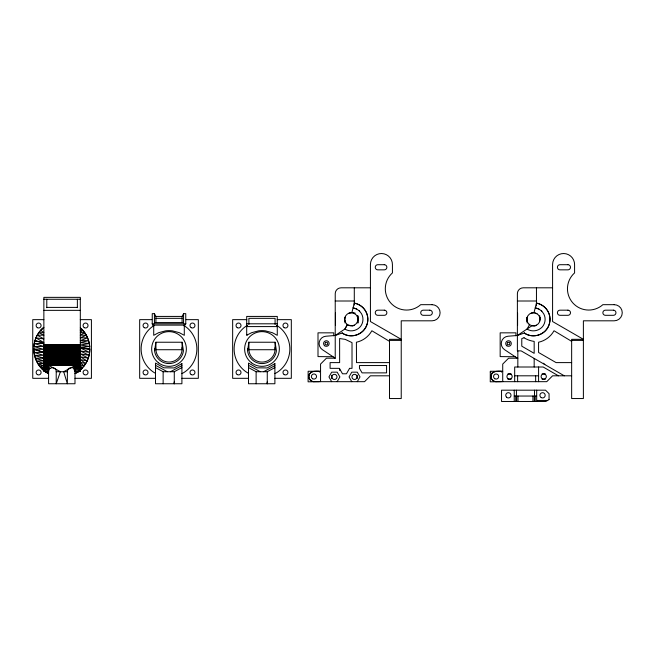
<?xml version="1.0" encoding="UTF-8"?>
<svg xmlns="http://www.w3.org/2000/svg" width="655" height="655" viewBox="0 0 655 655"><rect width="100%" height="100%" fill="white"/><g stroke="black" fill="none" stroke-linecap="round" stroke-linejoin="round"><path stroke-width="0.98" d="M70.462 368.061L63.699 371.721L67.367 383.748L67.367 371.721C67.35 366.276 72.23 368.364 74.989 367.594L74.989 383.748L48.593 383.748L48.593 365.171L74.989 365.203L74.989 369.314L80.311 369.42C93.207 359.644 92.633 337.964 80.311 327.844M182.09 347.518L182.033 350.63A13.141 13.141 0 0 1 155.972 350.63L155.915 342.238L182.09 342.238L183.449 350.81A14.557 14.557 0 0 1 154.555 350.81L155.915 342.238M275.084 347.518L275.026 350.63A13.141 13.141 0 0 1 248.957 350.63L248.9 342.238L275.084 342.238L276.435 350.81A14.557 14.557 0 0 1 247.541 350.81L248.9 342.238M357.892 316.422L357.9 323.038M539.638 321.597L540.048 317.348M345.005 322.964L345.013 321.294M527.169 322.964L527.169 321.294M357.597 317.405L357.605 315.644M501.542 372.138L501.542 371.262L490.3 371.262L490.251 381.824L501.542 381.677M539.753 317.405L539.761 315.644M42.829 328.212A28.05 28.05 0 0 0 33.847 346.47L43.86 346.47L34.257 343.531L43.86 343.531L34.977 340.641L43.86 342.639L36 337.849L43.86 338.913L37.31 335.18L43.86 335.18L38.899 332.666L43.86 332.666L40.741 330.333L43.86 327.361C28.607 338.913 31.399 365.564 48.593 373.628A28.05 28.05 0 0 1 33.749 349.442L43.86 352.415L33.962 352.415L43.86 355.337L34.494 355.337L43.86 358.195M53.661 368.077L60.391 371.721L56.215 383.748L56.215 371.721C56.838 366.423 47.971 366.423 48.593 371.721M74.989 371.721L73.712 368.56M344.735 318.698L345.111 317.045M370.427 287.807L341.091 287.807A5.87 5.87 0 0 0 335.229 293.677L335.229 358.211L322.358 349.647A7.336 7.336 0 0 1 325.838 336.236L335.229 335.475L342.131 333.018C350.458 338.946 363.222 334.934 366.685 325.363A16.17 16.17 0 0 0 365.883 311.575C363.525 307.17 359.169 304.084 354.29 303.101L351.833 312.738L348.984 313.139M517.385 358.211L504.522 349.647A7.336 7.336 0 0 1 507.993 336.236L517.385 335.475L524.287 333.018C532.613 338.946 545.378 334.934 548.841 325.363A16.17 16.17 0 0 0 548.038 311.575C545.681 307.17 541.325 304.084 536.453 303.101L533.989 312.738L531.148 313.139M346.945 324.282L348.075 325.085A6.607 6.607 0 0 0 357.483 321.597L357.884 319.198L357.401 316.823M527.275 317.045L527.234 321.49M335.434 313.008L335.434 325.551M517.589 313.008L517.589 325.551M342.213 332.814L342.131 333.018A16.498 16.498 0 0 0 366.636 325.551A16.498 16.498 0 0 0 354.29 303.101M524.368 332.814L524.287 333.018A16.498 16.498 0 0 0 548.8 325.551A16.498 16.498 0 0 0 536.453 303.101M182.09 322.375L182.09 316.422L183.564 313.647L185.758 313.647L185.758 323.799L184.292 325.691M347.404 324.659L344.89 329.015L335.229 335.475M529.101 324.282L529.559 324.659L527.054 329.015C532.933 332.969 541.66 330.325 544.264 323.709A11.602 11.602 0 0 0 543.683 313.745L541.39 310.74L541.841 311.174L538.828 309.021L535.348 307.842L538.828 309.021M346.896 325.551L344.89 329.015C350.777 332.969 359.505 330.325 362.109 323.709A11.602 11.602 0 0 0 361.527 313.745L359.235 310.74L359.685 311.174L356.664 309.021L353.184 307.842L356.664 309.021M337.145 381.677L339.896 376.912L337.161 372.163L331.684 372.163L328.941 376.912L331.667 381.677M357.278 381.677L360.004 376.912L357.262 372.163L351.784 372.163L349.049 376.912L351.776 381.677M184.292 325.535L185.758 323.799L152.247 323.799L152.247 313.647L154.441 313.647L155.915 316.422L155.915 322.375M153.712 326.583L152.247 323.799L153.712 325.117L184.292 325.117L185.758 323.799M153.712 325.715L151.239 327.508A27.87 27.87 0 0 0 154.072 372.515L155.505 373.309M247.058 325.453L244.225 327.508A27.87 27.87 0 0 0 247.058 372.515L248.499 373.309M517.385 335.475L531.958 325.74M181.91 373.628L183.932 372.515A27.87 27.87 0 0 0 186.765 327.508L183.932 325.453M274.895 373.628L276.918 372.515A27.87 27.87 0 0 0 279.75 327.508L276.918 325.453M71.313 367.602L74.989 365.613M181.91 365.613L170.431 371.737M155.505 367.594L163.136 371.721L174.279 371.721L181.91 367.594M263.605 371.721L274.895 365.613M248.499 367.594L256.121 371.721L267.265 371.721L274.895 367.594M353.577 325.502L354.322 325.175M535.741 325.502L536.478 325.175M50.058 368.397L48.593 367.594L48.609 370.959L46.047 372.097L41.511 368.257L48.593 368.257M80.311 371.041L74.989 373.628A28.05 28.05 0 0 0 79.14 370.927L77.536 372.097L74.989 371.041L80.311 371.041L80.311 297.362L43.86 297.362L43.86 371.041L48.593 371.041M320.557 371.41C316.43 370.869 308.947 370.607 308.824 376.543C308.808 379.286 311.215 381.693 313.958 381.677L364.557 381.677L370.427 375.806L389.496 375.806M502.721 371.41C498.586 370.869 491.111 370.607 490.988 376.543C490.963 379.286 493.371 381.693 496.122 381.677L546.72 381.677L552.583 375.806L571.651 375.806M89.735 346.47L80.311 345.005L89.326 343.531L80.311 342.639L88.605 340.641L80.311 340.641L87.582 337.849L80.311 337.849L86.272 335.18L80.311 335.18L84.683 332.666L80.311 332.666L82.833 330.333L80.311 330.259L80.753 328.212A28.05 28.05 0 0 1 89.735 346.47L80.311 347.215L89.817 348.984L80.311 347.961L89.62 352.415L80.311 350.933L89.088 355.337L80.311 353.872L88.245 358.195L80.311 356.762L87.115 360.938L80.311 359.562L85.699 363.558L80.311 362.248L84.004 366.006L80.311 364.778L82.072 368.257L79.902 370.296A28.05 28.05 0 0 0 89.833 349.442L80.311 347.961M155.906 348.984L154.449 349.074L155.915 349.721L182.09 349.721L182.09 342.238M154.49 349.721L155.734 349.639M248.892 348.984L247.434 349.074L248.9 349.721L275.084 349.721L275.084 342.238M247.475 349.721L248.72 349.639M246.698 325.715L247.213 325.707M346.913 324.266A6.607 6.607 0 0 1 351.719 312.722L355.067 313.033M552.583 287.807L523.247 287.807A5.87 5.87 0 0 0 517.385 293.677L517.385 350.875L521.11 350.875L564.291 375.806M43.86 299.261L80.311 299.261M335.229 301.005L354.29 301.005M517.385 301.005L536.453 301.005M46.792 307.4L77.372 307.4M43.86 310.355L80.311 310.355M155.915 316.422L182.09 316.422M155.915 318.33L182.09 318.33M43.877 319.648L32.75 319.648L32.75 378.32L48.593 378.32M80.287 319.648L91.413 319.648L91.413 378.32L74.989 378.32M151.804 319.648L139.671 319.648L139.671 378.32L155.505 378.32M186.2 319.648L198.334 319.648L198.334 378.32L181.91 378.32M246.812 319.648L232.656 319.648L232.656 378.32L248.499 378.32M277.163 319.648L291.319 319.648L291.319 378.32L274.895 378.32M154.441 322.571L183.564 322.571M246.698 323.799L277.278 323.799M353.11 325.92L348.075 325.085M535.266 325.92L531.737 325.691L529.559 324.659M246.698 326.583L277.278 326.583M389.496 340.395L401.228 340.395M571.651 340.395L583.384 340.395M43.86 344.628L80.311 344.628M43.86 345.341L80.311 345.341M43.86 346.061L80.311 346.061M43.86 346.782L80.311 346.782M43.86 347.51L80.311 347.51M43.86 348.239L80.311 348.239M43.86 348.976L80.311 348.976M43.86 349.721L80.311 349.721M43.86 350.466L80.311 350.466M43.86 351.219L80.311 351.219M43.86 351.981L80.311 351.981M43.86 352.742L80.311 352.742M43.86 353.503L80.311 353.503M43.86 354.273L80.311 354.273M43.86 355.051L80.311 355.051M43.86 355.821L80.311 355.821M43.86 356.607L80.311 356.607M43.86 357.384L80.311 357.384M80.311 358.179L35.329 358.195L43.86 360.938L36.467 360.938L43.86 363.558L37.884 363.558L43.86 366.006M335.229 358.211L326.427 358.211L320.557 364.074L320.557 381.677M517.835 358.211L508.583 358.211L502.721 364.074L502.721 381.677M43.86 358.965L80.311 358.965M43.86 359.759L80.311 359.759M43.86 360.553L80.311 360.553M43.86 361.347L80.311 361.347M43.86 362.149L80.311 362.149M389.496 362.608L356.492 362.608L356.41 342.238A23.367 23.367 0 0 0 371.86 330.759L389.496 341.345M571.651 362.608L556.095 362.608L538.574 352.488L538.574 342.238A23.367 23.367 0 0 0 554.024 330.759L571.651 341.345M43.86 362.952L80.311 362.952M43.86 363.754L80.311 363.754M43.86 364.557L80.311 364.557M74.989 365.302L48.593 365.334L52.809 367.619M43.86 365.367L80.311 365.367M48.593 366.006L39.57 366.006L43.86 368.257M74.989 366.006L80.311 366.006M43.86 366.178L48.92 366.178M74.236 366.178L80.311 366.178M43.86 366.98L48.92 366.98M74.236 366.98L80.311 366.98M43.86 367.791L48.92 367.791M74.236 367.791L80.311 367.791M74.989 368.257L80.311 368.257M43.86 368.601L48.92 368.601M74.236 368.601L80.311 368.601M43.86 369.42L48.593 369.412M340.534 370.378L339.626 370.378L339.626 368.814M44.057 371.139L48.355 371.139M75.219 371.139L80.057 371.139M56.215 371.721L67.367 371.721M490.3 372.138L491.029 372.138M507.895 373.899L511.211 373.899M542.07 373.899L545.378 373.899M514.683 375.806L538.59 375.806M507.895 379.18L511.211 379.18M542.07 379.18L545.378 379.18M514.24 396.046L536.682 396.046M547.596 400.451L537.419 400.451L537.419 401.474M276.762 325.707L277.278 325.715M183.777 325.707L184.292 325.715M536.994 313.745L533.948 312.73A6.607 6.607 0 0 0 529.076 324.266M33.847 346.47L43.86 349.442L33.757 348.984L43.86 352.415M353.364 313.049L354.83 313.745M248.499 365.343L260.297 371.721M155.505 365.343L167.312 371.721M558.428 375.806L543.183 367.005L514.683 367.005L514.683 381.677M543.421 363.214L544.845 364.581M153.712 325.535L152.247 323.799L153.712 325.691M539.556 316.823L540.048 319.198M345.07 321.49L344.726 319.828M43.672 370.296L43.86 371.041M526.874 320.844L526.874 317.79L526.866 320.794M538.59 367.005L538.59 381.677M536.682 390.183L536.682 401.474M536.453 287.807L536.453 305.926M535.651 375.806L535.651 381.677M535.217 396.046L535.217 401.474M534.488 390.183L534.488 396.046M534.275 396.046L534.275 401.474M534.169 358.416L534.169 367.005M532.924 396.046L532.924 401.474M518.031 396.046L518.031 401.474M517.835 350.875L517.835 367.005M517.622 375.806L517.622 381.677M516.672 396.046L516.672 401.474M516.435 390.183L516.435 396.046M515.919 335.802L515.919 332.838L500.166 332.838L500.166 356.598L515.182 356.738M515.731 396.046L515.731 401.474M514.24 390.183L514.24 401.474M357.925 315.759L357.925 322.8M357.163 375.233L357.163 378.582M354.29 287.807L354.29 304.984M344.71 317.773L344.71 320.794M333.755 335.802L333.755 332.838L318.002 332.838L318.002 356.598L333.018 356.738M331.782 375.233L331.782 378.582M319.386 372.138L319.386 371.262L308.145 371.262L308.096 381.824L319.386 381.677M275.084 324.397L275.084 318.33L248.9 318.33L248.9 324.397M267.265 371.721L267.265 383.748M267.125 381.988L267.125 383.748M256.121 371.721L256.121 383.748M184.292 325.117L184.292 335.311L179.347 332.683L172.461 330.857A13.673 6.837 0 0 0 165.543 330.857L158.657 332.683L153.712 335.311L153.712 325.117M183.564 313.647L183.564 323.799M174.279 371.721L174.279 383.748M174.132 381.988L174.132 383.748M163.136 371.721L163.136 383.748M154.441 313.647L154.441 323.799M77.372 299.261L77.372 307.711M46.792 299.261L46.792 307.711M534.742 312.836A6.607 6.607 0 0 1 539.949 320.418A6.607 6.607 0 0 1 532.531 325.854M496.122 381.677A5.134 5.134 0 0 1 490.988 376.543A5.134 5.134 0 0 1 496.122 371.41M352.578 312.836A6.607 6.607 0 0 1 357.483 321.597M313.958 381.677A5.134 5.134 0 0 1 308.824 376.543A5.134 5.134 0 0 1 313.958 371.41M332.281 375.356L331.782 376.912L332.281 378.459L333.6 379.417L335.237 379.417L336.555 378.459L337.055 376.912L336.555 375.356L335.237 374.398L333.6 374.398L332.281 375.356M352.39 375.356L351.882 376.912L352.39 378.459L353.708 379.417L355.337 379.417L356.664 378.459L357.163 376.912L356.664 375.356L355.337 374.398L353.708 374.398L352.39 375.356M349.582 368.347L346.446 373.792L342.5 373.792L339.356 368.347L330.095 368.347L330.095 362.608L339.626 362.608L339.626 338.529L345.226 339.372L352.013 342.614L352.013 368.347L349.582 368.347M325.494 342.352L324.954 343.998L326.354 345.005L327.213 344.726L327.746 343.998L327.213 342.352L325.494 342.352M507.65 342.352L507.117 343.998L507.65 344.726L509.369 344.726L509.909 343.089L509.369 342.352L507.65 342.352M247.115 335.016L246.698 335.311L246.698 316.422L277.278 316.422L277.278 335.311L272.333 332.683L265.447 330.857A13.673 6.837 0 0 0 258.529 330.857L251.643 332.683L247.115 335.016M549.062 399.599L545.82 401.474L501.542 401.474L501.542 390.183L545.541 390.183L549.062 393.704L549.062 399.599M181.91 363.631L174.132 367.938L163.873 367.815L155.505 363.083L155.505 383.748L181.91 383.748L181.91 363.631M274.895 363.631L267.125 367.938L256.858 367.815L248.499 363.083L248.499 383.748L274.895 383.748L274.895 363.631M524.041 337.775L521.781 338.578L521.781 346.184L534.169 353.332L534.169 341.402A25.856 25.856 0 0 1 524.041 337.775M384.297 264.71L377.82 264.71A2.563 2.563 0 0 0 375.258 267.273A2.563 2.563 0 0 0 377.82 269.844L384.297 269.844A2.563 2.563 0 0 0 386.859 267.273A2.563 2.563 0 0 0 384.297 264.71M567.918 264.71L559.984 264.71A2.563 2.563 0 0 0 557.413 267.273A2.563 2.563 0 0 0 559.984 269.844L567.918 269.844A2.563 2.563 0 0 0 570.489 267.273A2.563 2.563 0 0 0 567.918 264.71M432.022 304.673L420.723 304.673A21.271 21.271 0 0 1 390.691 302.938A21.271 21.271 0 0 1 392.427 272.906L392.427 264.71A11.004 11.004 0 0 0 381.611 253.526A11.004 11.004 0 0 0 370.427 264.342L370.427 321.54L401.228 339.323L389.496 339.323L389.496 398.543L401.228 398.543L401.228 320.811L432.022 320.811A8.065 8.065 0 0 0 440.094 312.738A8.065 8.065 0 0 0 432.022 304.673M614.185 304.673L602.878 304.673A21.271 21.271 0 0 1 572.847 302.938A21.271 21.271 0 0 1 574.582 272.906L574.582 264.71A11.004 11.004 0 0 0 563.767 253.526A11.004 11.004 0 0 0 552.583 264.342L552.583 321.54L583.384 339.323L571.651 339.323L571.651 398.543L583.384 398.543L583.384 320.811L614.185 320.811A8.065 8.065 0 0 0 622.25 312.738A8.065 8.065 0 0 0 614.185 304.673M384.297 310.175L377.82 310.175A2.563 2.563 0 0 0 375.258 312.738A2.563 2.563 0 0 0 377.82 315.309L384.297 315.309A2.563 2.563 0 0 0 386.859 312.738A2.563 2.563 0 0 0 384.297 310.175M429.762 310.175L423.286 310.175A2.563 2.563 0 0 0 420.723 312.738A2.563 2.563 0 0 0 423.286 315.309L429.762 315.309A2.563 2.563 0 0 0 432.325 312.738A2.563 2.563 0 0 0 429.762 310.175M567.918 310.175L559.984 310.175A2.563 2.563 0 0 0 557.413 312.738A2.563 2.563 0 0 0 559.984 315.309L567.918 315.309A2.563 2.563 0 0 0 570.489 312.738A2.563 2.563 0 0 0 567.918 310.175M613.383 310.175L605.449 310.175A2.563 2.563 0 0 0 602.878 312.738A2.563 2.563 0 0 0 605.449 315.309L613.383 315.309A2.563 2.563 0 0 0 615.954 312.738A2.563 2.563 0 0 0 613.383 310.175M386.556 365.539L359.464 365.539L359.464 368.347L362.076 372.875L386.556 372.875L386.556 365.539M494.836 378.762A2.563 2.563 0 0 0 498.684 376.543A2.563 2.563 0 0 0 494.836 374.316A2.563 2.563 0 0 0 494.836 378.762M506.823 345.758A2.784 2.784 0 0 0 511.277 343.891A2.784 2.784 0 0 0 507.428 340.968A2.784 2.784 0 0 0 506.823 345.758M542.405 378.827A2.636 2.636 0 0 0 546.36 376.543A2.636 2.636 0 0 0 542.405 374.259A2.636 2.636 0 0 0 542.405 378.827M508.231 378.827A2.636 2.636 0 0 0 512.194 376.543A2.636 2.636 0 0 0 508.231 374.259A2.636 2.636 0 0 0 508.231 378.827M506.511 397.184A2.636 2.636 0 0 0 510.925 395.997A2.636 2.636 0 0 0 507.691 392.763A2.636 2.636 0 0 0 506.511 397.184M541.226 397.601A2.636 2.636 0 0 0 545.189 395.317A2.636 2.636 0 0 0 541.226 393.025A2.636 2.636 0 0 0 541.226 397.601M37.368 374.611A2.497 2.497 0 0 0 41.109 372.449A2.497 2.497 0 0 0 37.368 370.296A2.497 2.497 0 0 0 37.368 374.611M84.307 327.68A2.497 2.497 0 0 0 88.04 325.519A2.497 2.497 0 0 0 84.307 323.357A2.497 2.497 0 0 0 84.307 327.68M37.368 327.68A2.497 2.497 0 0 0 41.109 325.519A2.497 2.497 0 0 0 37.368 323.357A2.497 2.497 0 0 0 37.368 327.68M84.307 374.611A2.497 2.497 0 0 0 88.04 372.449A2.497 2.497 0 0 0 84.307 370.296A2.497 2.497 0 0 0 84.307 374.611M324.667 345.758A2.784 2.784 0 0 0 329.121 343.891A2.784 2.784 0 0 0 325.273 340.968A2.784 2.784 0 0 0 324.667 345.758M312.672 378.762A2.563 2.563 0 0 0 316.529 376.543A2.563 2.563 0 0 0 312.672 374.316A2.563 2.563 0 0 0 312.672 378.762M158.51 362.813A17.357 17.357 0 0 0 186.225 351.162A17.357 17.357 0 0 0 162.276 332.986A17.357 17.357 0 0 0 158.51 362.813M191.219 327.68A2.497 2.497 0 0 0 194.961 325.519A2.497 2.497 0 0 0 191.219 323.357A2.497 2.497 0 0 0 191.219 327.68M144.288 374.611A2.497 2.497 0 0 0 148.03 372.449A2.497 2.497 0 0 0 144.288 370.296A2.497 2.497 0 0 0 144.288 374.611M144.288 327.68A2.497 2.497 0 0 0 148.03 325.519A2.497 2.497 0 0 0 144.288 323.357A2.497 2.497 0 0 0 144.288 327.68M191.219 374.611A2.497 2.497 0 0 0 194.961 372.449A2.497 2.497 0 0 0 191.219 370.296A2.497 2.497 0 0 0 191.219 374.611M251.495 362.813A17.357 17.357 0 0 0 279.21 351.162A17.357 17.357 0 0 0 255.262 332.986A17.357 17.357 0 0 0 251.495 362.813M284.204 327.68A2.497 2.497 0 0 0 287.946 325.519A2.497 2.497 0 0 0 284.204 323.357A2.497 2.497 0 0 0 284.204 327.68M284.204 374.611A2.497 2.497 0 0 0 287.946 372.449A2.497 2.497 0 0 0 284.204 370.296A2.497 2.497 0 0 0 284.204 374.611M237.274 374.611A2.497 2.497 0 0 0 241.015 372.449A2.497 2.497 0 0 0 237.274 370.296A2.497 2.497 0 0 0 237.274 374.611M237.274 327.68A2.497 2.497 0 0 0 241.015 325.519A2.497 2.497 0 0 0 237.274 323.357A2.497 2.497 0 0 0 237.274 327.68"/></g></svg>
